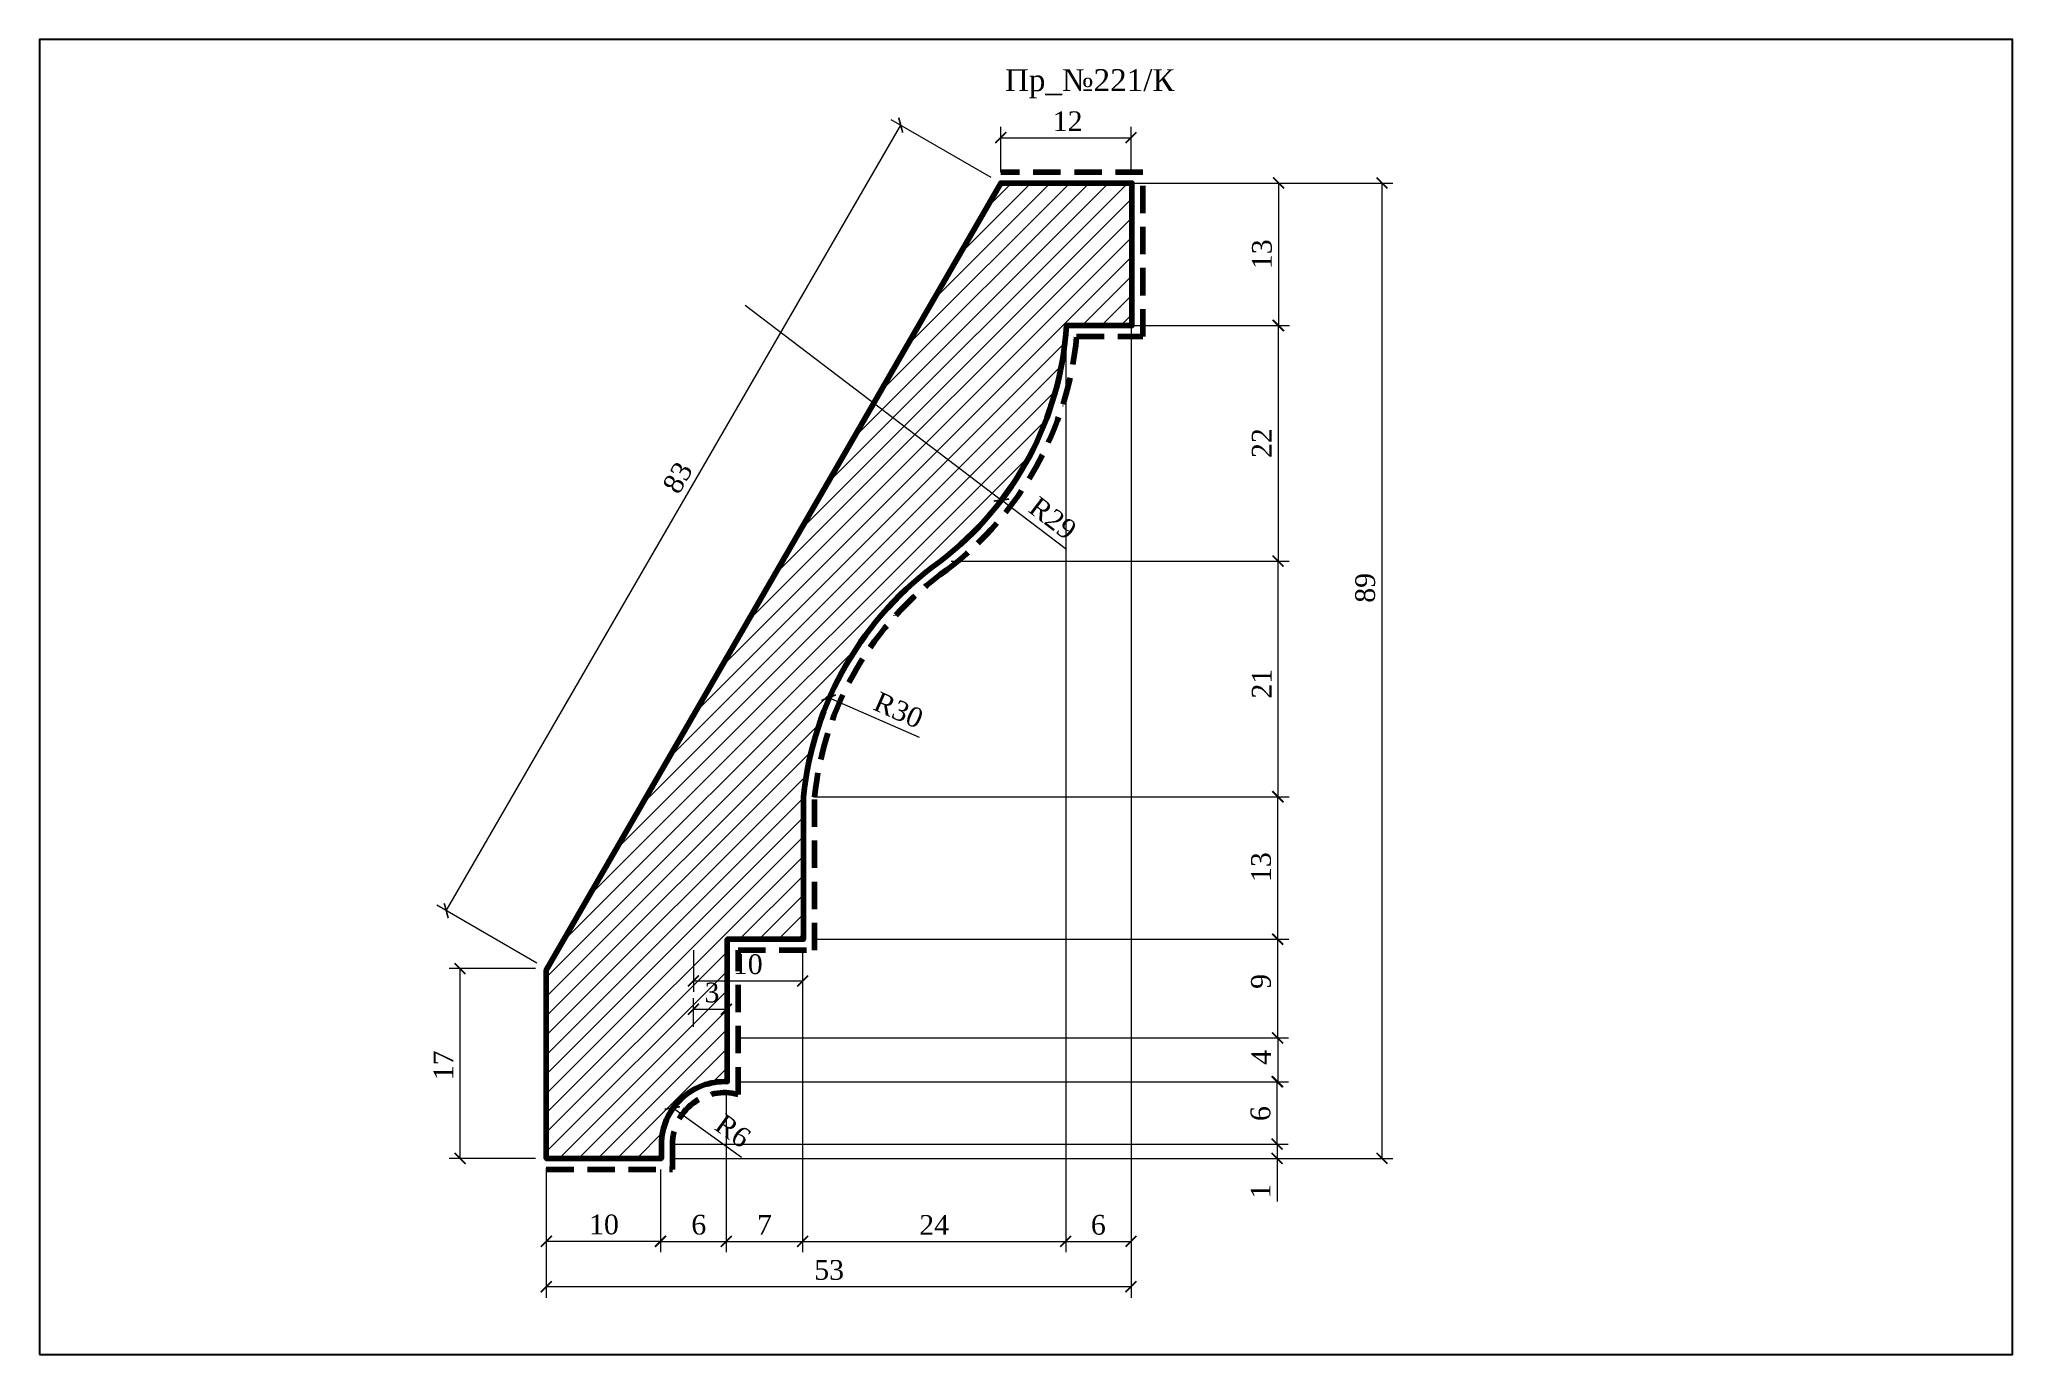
# Model space of a CAD drawing. Header units: millimetres. Extents: x 308783 to 308963, y -102539 to -102419.
import ezdxf

# ---------------------------------------------------------------- set-up
doc = ezdxf.new("R2010")
doc.units = ezdxf.units.MM
doc.header["$MEASUREMENT"] = 0
doc.linetypes.add('HIDDEN', pattern=[0.375, 0.25, -0.125])
doc.layers.add('Outside panel', color=7, linetype='Continuous', lineweight=18, true_color=0x7f5e57)
doc.layers.add('линия 15', color=7, linetype='Continuous', lineweight=15)
doc.layers.add('линия 50', color=1, linetype='Continuous', lineweight=140)
doc.layers.add('размеры в модели', color=7, linetype='Continuous')
doc.styles.add('ELECT', font='times.ttf')
doc.styles.get("Standard").update_dxf_attribs({"font": 'times.ttf'})
doc.dimstyles.new('M_1', dxfattribs={"dimtxt": 1.8, "dimasz": 1, "dimexe": 1, "dimexo": 1, "dimgap": 0.6, "dimtad": 1, "dimdec": 0, "dimdsep": 46, "dimtxsty": 'Standard', "dimblk": 'ARCHTICK', "dimcen": -5, "dimclrd": 7, "dimclre": 7, "dimclrt": 7, "dimadec": 0, "dimazin": 0, "dimtfac": 1, "dimtdec": 0, "dimtmove": 0, "dimatfit": 3, "dimfxl": 1, "dimtolj": 1, "dimtzin": 0, "dimlwd": 5, "dimlwe": 5, "dimarcsym": 0})

# ---------------------------------------------------------------- blocks, each defined once
blk = doc.blocks.new('_ArchTick')
at = {"color": 0, "linetype": 'ByBlock', "const_width": 0.15}
blk.add_lwpolyline([(-0.5, -0.5), (0.5, 0.5)], dxfattribs=at)
blk = doc.blocks.new('*D23')
at = {"layer": 'Defpoints', "color": 0, "ltscale": 1000, "transparency": 16777216}
for p in [(308847.45, -102443.69), (308870.83, -102461.48)]:
    blk.add_point(p, dxfattribs=at)
at = {"layer": 'линия 15', "color": 7, "lineweight": 5, "ltscale": 1000, "transparency": 16777216}
for p in [(308847.45, -102443.69), (308876.77, -102466)]:
    blk.add_line(p, (308870.83, -102461.48), dxfattribs=at)
at = {"layer": 'линия 15', "color": 7, "lineweight": 5, "ltscale": 1000, "transparency": 16777216, "rotation": 142.7316739721362}
blk.add_blockref('_ArchTick', (308870.83, -102461.48), dxfattribs=at)
at = {"layer": 'линия 15', "color": 7, "ltscale": 1000, "transparency": 16777216, "insert": (308875.51, -102463.14), "char_height": 1.8, "attachment_point": 5, "rotation": 322.7317}
blk.add_mtext('\\A1;R29', dxfattribs=at)
blk = doc.blocks.new('*D22')
at = {"layer": 'Defpoints', "color": 0, "ltscale": 1000, "transparency": 16777216}
for p in [(308855.07, -102479.51), (308882.74, -102491.63)]:
    blk.add_point(p, dxfattribs=at)
at = {"layer": 'размеры в модели', "color": 7, "lineweight": 5, "ltscale": 1000, "transparency": 16777216}
blk.add_line((308863.35, -102483.14), (308855.07, -102479.51), dxfattribs=at)
at = {"layer": 'размеры в модели', "color": 7, "lineweight": 5, "ltscale": 1000, "transparency": 16777216, "rotation": 156.3419663510455}
blk.add_blockref('_ArchTick', (308855.07, -102479.51), dxfattribs=at)
at = {"layer": 'размеры в модели', "color": 7, "ltscale": 1000, "transparency": 16777216, "insert": (308861.44, -102480.65), "char_height": 1.8, "attachment_point": 5, "rotation": 336.342}
blk.add_mtext('\\A1;R30', dxfattribs=at)
blk = doc.blocks.new('*D21')
at = {"layer": 'Defpoints', "color": 0, "ltscale": 1000, "transparency": 16777216}
for p in [(308840.81, -102516.95), (308845.48, -102520.3)]:
    blk.add_point(p, dxfattribs=at)
at = {"layer": 'размеры в модели', "color": 7, "lineweight": 5, "ltscale": 1000, "transparency": 16777216}
blk.add_line((308847.13, -102521.48), (308840.81, -102516.95), dxfattribs=at)
at = {"layer": 'размеры в модели', "color": 7, "lineweight": 5, "ltscale": 1000, "transparency": 16777216, "rotation": 144.3569469221461}
blk.add_blockref('_ArchTick', (308840.81, -102516.95), dxfattribs=at)
at = {"layer": 'размеры в модели', "color": 7, "ltscale": 1000, "transparency": 16777216, "insert": (308846.33, -102519.04), "char_height": 1.8, "attachment_point": 5, "rotation": 324.3569}
blk.add_mtext('\\A1;R6', dxfattribs=at)
blk = doc.blocks.new('*D20')
at = {"layer": 'Defpoints', "color": 0, "ltscale": 1000, "transparency": 16777216}
for p in [(308861.64, -102427.27), (308870.77, -102432.55), (308829.31, -102504.23)]:
    blk.add_point(p, dxfattribs=at)
at = {"layer": 'размеры в модели', "color": 7, "lineweight": 5, "ltscale": 1000, "transparency": 16777216}
for p, q in [((308869.9, -102432.05), (308860.77, -102426.77)), ((308820.18, -102498.95), (308861.64, -102427.27)), ((308828.44, -102503.73), (308819.32, -102498.45))]:
    blk.add_line(p, q, dxfattribs=at)
for p, rotation in [((308861.64, -102427.27), 59.95588959447917), ((308820.18, -102498.95), 239.9558895944792)]:
    blk.add_blockref('_ArchTick', p, dxfattribs=dict(at, rotation=rotation))
at = {"layer": 'размеры в модели', "color": 7, "ltscale": 1000, "transparency": 16777216, "insert": (308841.29, -102459.43), "char_height": 1.8, "attachment_point": 5, "rotation": 59.9559}
blk.add_mtext('\\A1;83', dxfattribs=at)
blk = doc.blocks.new('*D19')
at = {"layer": 'Defpoints', "color": 0, "ltscale": 1000, "transparency": 16777216}
for p in [(308821.44, -102504.23), (308829.31, -102504.23), (308829.31, -102521.55)]:
    blk.add_point(p, dxfattribs=at)
at = {"layer": 'размеры в модели', "color": 7, "lineweight": 5, "ltscale": 1000, "transparency": 16777216}
for p, q in [((308828.31, -102504.23), (308820.44, -102504.23)), ((308821.44, -102521.55), (308821.44, -102504.23)), ((308828.31, -102521.55), (308820.44, -102521.55))]:
    blk.add_line(p, q, dxfattribs=at)
for p, rotation in [((308821.44, -102504.23), 90), ((308821.44, -102521.55), 270)]:
    blk.add_blockref('_ArchTick', p, dxfattribs=dict(at, rotation=rotation))
at = {"layer": 'размеры в модели', "color": 7, "ltscale": 1000, "transparency": 16777216, "insert": (308819.92, -102513.06), "char_height": 1.8, "attachment_point": 5, "rotation": 90}
blk.add_mtext('\\A1;17', dxfattribs=at)
blk = doc.blocks.new('*D18')
at = {"layer": 'Defpoints', "color": 0, "ltscale": 1000, "transparency": 16777216}
for p in [(308882.65, -102428.41), (308870.77, -102432.55), (308882.65, -102432.55)]:
    blk.add_point(p, dxfattribs=at)
at = {"layer": 'размеры в модели', "color": 7, "lineweight": 5, "ltscale": 1000, "transparency": 16777216}
for p, q in [((308870.77, -102431.55), (308870.77, -102427.41)), ((308870.77, -102428.41), (308882.65, -102428.41)), ((308882.65, -102431.55), (308882.65, -102427.41))]:
    blk.add_line(p, q, dxfattribs=at)
at = {"layer": 'размеры в модели', "color": 7, "lineweight": 5, "ltscale": 1000, "transparency": 16777216, "rotation": 180}
blk.add_blockref('_ArchTick', (308870.77, -102428.41), dxfattribs=at)
at = {"layer": 'размеры в модели', "color": 7, "lineweight": 5, "ltscale": 1000, "transparency": 16777216}
blk.add_blockref('_ArchTick', (308882.65, -102428.41), dxfattribs=at)
at = {"layer": 'размеры в модели', "color": 7, "ltscale": 1000, "transparency": 16777216, "insert": (308876.87, -102426.91), "char_height": 1.8, "attachment_point": 5}
blk.add_mtext('\\A1;12', dxfattribs=at)
blk = doc.blocks.new('*D14')
at = {"layer": 'Defpoints', "color": 0, "ltscale": 1000, "transparency": 16777216}
for p in [(308845.73, -102514.55), (308839.73, -102521.55), (308845.73, -102529.12)]:
    blk.add_point(p, dxfattribs=at)
at = {"layer": 'размеры в модели', "color": 7, "lineweight": 5, "ltscale": 1000, "transparency": 16777216}
for p, q in [((308845.73, -102515.55), (308845.73, -102530.12)), ((308839.73, -102522.55), (308839.73, -102530.12)), ((308839.73, -102529.12), (308845.73, -102529.12))]:
    blk.add_line(p, q, dxfattribs=at)
at = {"layer": 'размеры в модели', "color": 7, "lineweight": 5, "ltscale": 1000, "transparency": 16777216, "rotation": 180}
blk.add_blockref('_ArchTick', (308839.73, -102529.12), dxfattribs=at)
at = {"layer": 'размеры в модели', "color": 7, "lineweight": 5, "ltscale": 1000, "transparency": 16777216}
blk.add_blockref('_ArchTick', (308845.73, -102529.12), dxfattribs=at)
at = {"layer": 'размеры в модели', "color": 7, "ltscale": 1000, "transparency": 16777216, "insert": (308843.22, -102527.61), "char_height": 1.8, "attachment_point": 5}
blk.add_mtext('\\A1;6', dxfattribs=at)
blk = doc.blocks.new('*D13')
at = {"layer": 'Defpoints', "color": 0, "ltscale": 1000, "transparency": 16777216}
for p in [(308829.31, -102521.55), (308839.73, -102521.55), (308839.73, -102529.11)]:
    blk.add_point(p, dxfattribs=at)
at = {"layer": 'размеры в модели', "color": 7, "lineweight": 5, "ltscale": 1000, "transparency": 16777216}
for p, q in [((308829.31, -102522.55), (308829.31, -102530.11)), ((308839.73, -102522.55), (308839.73, -102530.11)), ((308829.31, -102529.11), (308839.73, -102529.11))]:
    blk.add_line(p, q, dxfattribs=at)
at = {"layer": 'размеры в модели', "color": 7, "lineweight": 5, "ltscale": 1000, "transparency": 16777216, "rotation": 180}
blk.add_blockref('_ArchTick', (308829.31, -102529.11), dxfattribs=at)
at = {"layer": 'размеры в модели', "color": 7, "lineweight": 5, "ltscale": 1000, "transparency": 16777216}
blk.add_blockref('_ArchTick', (308839.73, -102529.11), dxfattribs=at)
at = {"layer": 'размеры в модели', "color": 7, "ltscale": 1000, "transparency": 16777216, "insert": (308834.57, -102527.59), "char_height": 1.8, "attachment_point": 5}
blk.add_mtext('\\A1;10', dxfattribs=at)
blk = doc.blocks.new('*D12')
at = {"layer": 'Defpoints', "color": 0, "ltscale": 1000, "transparency": 16777216}
for p in [(308845.73, -102507.94), (308842.73, -102510.55), (308845.73, -102510.55)]:
    blk.add_point(p, dxfattribs=at)
at = {"layer": 'размеры в модели', "color": 7, "lineweight": 5, "ltscale": 1000, "transparency": 16777216}
for p, q in [((308842.73, -102509.55), (308842.73, -102506.94)), ((308842.73, -102507.94), (308845.73, -102507.94)), ((308845.73, -102509.55), (308845.73, -102506.94))]:
    blk.add_line(p, q, dxfattribs=at)
at = {"layer": 'размеры в модели', "color": 7, "lineweight": 5, "ltscale": 1000, "transparency": 16777216, "rotation": 180}
blk.add_blockref('_ArchTick', (308842.73, -102507.94), dxfattribs=at)
at = {"layer": 'размеры в модели', "color": 7, "lineweight": 5, "ltscale": 1000, "transparency": 16777216}
blk.add_blockref('_ArchTick', (308845.73, -102507.94), dxfattribs=at)
at = {"layer": 'размеры в модели', "color": 7, "ltscale": 1000, "transparency": 16777216, "insert": (308844.42, -102506.42), "char_height": 1.8, "attachment_point": 5}
blk.add_mtext('\\A1;3', dxfattribs=at)
blk = doc.blocks.new('*D11')
at = {"layer": 'Defpoints', "color": 0, "ltscale": 1000, "transparency": 16777216}
for p in [(308842.73, -102501.55), (308852.69, -102501.55), (308852.69, -102505.36)]:
    blk.add_point(p, dxfattribs=at)
at = {"layer": 'размеры в модели', "color": 7, "lineweight": 5, "ltscale": 1000, "transparency": 16777216}
for p, q in [((308842.73, -102502.55), (308842.73, -102506.36)), ((308852.69, -102502.55), (308852.69, -102506.36)), ((308842.73, -102505.36), (308852.69, -102505.36))]:
    blk.add_line(p, q, dxfattribs=at)
at = {"layer": 'размеры в модели', "color": 7, "lineweight": 5, "ltscale": 1000, "transparency": 16777216, "rotation": 180}
blk.add_blockref('_ArchTick', (308842.73, -102505.36), dxfattribs=at)
at = {"layer": 'размеры в модели', "color": 7, "lineweight": 5, "ltscale": 1000, "transparency": 16777216}
blk.add_blockref('_ArchTick', (308852.69, -102505.36), dxfattribs=at)
at = {"layer": 'размеры в модели', "color": 7, "ltscale": 1000, "transparency": 16777216, "insert": (308847.69, -102503.84), "char_height": 1.8, "attachment_point": 5}
blk.add_mtext('\\A1;10', dxfattribs=at)
blk = doc.blocks.new('*D10')
at = {"layer": 'Defpoints', "color": 0, "ltscale": 1000, "transparency": 16777216}
for p in [(308839.73, -102520.25), (308895.97, -102520.25), (308839.68, -102521.55)]:
    blk.add_point(p, dxfattribs=at)
at = {"layer": 'размеры в модели', "color": 7, "lineweight": 5, "ltscale": 1000, "transparency": 16777216}
for p, q in [((308840.73, -102520.25), (308896.97, -102520.25)), ((308895.97, -102520.25), (308895.97, -102521.55)), ((308840.68, -102521.55), (308896.97, -102521.55)), ((308895.97, -102521.55), (308895.97, -102525.49))]:
    blk.add_line(p, q, dxfattribs=at)
for p, rotation in [((308895.97, -102520.25), 90), ((308895.97, -102521.55), 270)]:
    blk.add_blockref('_ArchTick', p, dxfattribs=dict(at, rotation=rotation))
at = {"layer": 'размеры в модели', "color": 7, "ltscale": 1000, "transparency": 16777216, "insert": (308894.47, -102524.54), "char_height": 1.8, "attachment_point": 5, "rotation": 90}
blk.add_mtext('\\A1;1', dxfattribs=at)
blk = doc.blocks.new('*D9')
at = {"layer": 'Defpoints', "color": 0, "ltscale": 1000, "transparency": 16777216}
for p in [(308845.73, -102514.55), (308895.98, -102514.55), (308839.73, -102520.25)]:
    blk.add_point(p, dxfattribs=at)
at = {"layer": 'размеры в модели', "color": 7, "lineweight": 5, "ltscale": 1000, "transparency": 16777216}
for p, q in [((308846.73, -102514.55), (308896.98, -102514.55)), ((308895.98, -102520.25), (308895.98, -102514.55)), ((308840.73, -102520.25), (308896.98, -102520.25))]:
    blk.add_line(p, q, dxfattribs=at)
for p, rotation in [((308895.98, -102514.55), 90), ((308895.98, -102520.25), 270)]:
    blk.add_blockref('_ArchTick', p, dxfattribs=dict(at, rotation=rotation))
at = {"layer": 'размеры в модели', "color": 7, "ltscale": 1000, "transparency": 16777216, "insert": (308894.47, -102517.46), "char_height": 1.8, "attachment_point": 5, "rotation": 90}
blk.add_mtext('\\A1;6', dxfattribs=at)
blk = doc.blocks.new('*D8')
at = {"layer": 'Defpoints', "color": 0, "ltscale": 1000, "transparency": 16777216}
for p in [(308845.73, -102510.55), (308845.73, -102514.55), (308896.03, -102514.55)]:
    blk.add_point(p, dxfattribs=at)
at = {"layer": 'размеры в модели', "color": 7, "lineweight": 5, "ltscale": 1000, "transparency": 16777216}
for p, q in [((308846.73, -102510.55), (308897.03, -102510.55)), ((308896.03, -102510.55), (308896.03, -102514.55)), ((308846.73, -102514.55), (308897.03, -102514.55))]:
    blk.add_line(p, q, dxfattribs=at)
for p, rotation in [((308896.03, -102510.55), 90), ((308896.03, -102514.55), 270)]:
    blk.add_blockref('_ArchTick', p, dxfattribs=dict(at, rotation=rotation))
at = {"layer": 'размеры в модели', "color": 7, "ltscale": 1000, "transparency": 16777216, "insert": (308894.53, -102512.33), "char_height": 1.8, "attachment_point": 5, "rotation": 90}
blk.add_mtext('\\A1;4', dxfattribs=at)
blk = doc.blocks.new('*D7')
at = {"layer": 'Defpoints', "color": 0, "ltscale": 1000, "transparency": 16777216}
for p in [(308852.69, -102501.55), (308896.03, -102501.55), (308845.73, -102510.55)]:
    blk.add_point(p, dxfattribs=at)
at = {"layer": 'размеры в модели', "color": 7, "lineweight": 5, "ltscale": 1000, "transparency": 16777216}
for p, q in [((308853.69, -102501.55), (308897.03, -102501.55)), ((308896.03, -102510.55), (308896.03, -102501.55)), ((308846.73, -102510.55), (308897.03, -102510.55))]:
    blk.add_line(p, q, dxfattribs=at)
for p, rotation in [((308896.03, -102501.55), 90), ((308896.03, -102510.55), 270)]:
    blk.add_blockref('_ArchTick', p, dxfattribs=dict(at, rotation=rotation))
at = {"layer": 'размеры в модели', "color": 7, "ltscale": 1000, "transparency": 16777216, "insert": (308894.51, -102505.4), "char_height": 1.8, "attachment_point": 5, "rotation": 90}
blk.add_mtext('\\A1;9', dxfattribs=at)
blk = doc.blocks.new('*D6')
at = {"layer": 'Defpoints', "color": 0, "ltscale": 1000, "transparency": 16777216}
for p in [(308852.69, -102488.55), (308896.04, -102488.55), (308852.69, -102501.55)]:
    blk.add_point(p, dxfattribs=at)
at = {"layer": 'размеры в модели', "color": 7, "lineweight": 5, "ltscale": 1000, "transparency": 16777216}
for p, q in [((308853.69, -102488.55), (308897.04, -102488.55)), ((308896.04, -102501.55), (308896.04, -102488.55)), ((308853.69, -102501.55), (308897.04, -102501.55))]:
    blk.add_line(p, q, dxfattribs=at)
for p, rotation in [((308896.04, -102488.55), 90), ((308896.04, -102501.55), 270)]:
    blk.add_blockref('_ArchTick', p, dxfattribs=dict(at, rotation=rotation))
at = {"layer": 'размеры в модели', "color": 7, "ltscale": 1000, "transparency": 16777216, "insert": (308894.52, -102494.97), "char_height": 1.8, "attachment_point": 5, "rotation": 90}
blk.add_mtext('\\A1;13', dxfattribs=at)
blk = doc.blocks.new('*D5')
at = {"layer": 'Defpoints', "color": 0, "ltscale": 1000, "transparency": 16777216}
for p in [(308865.23, -102467.05), (308896.07, -102467.05), (308852.69, -102488.55)]:
    blk.add_point(p, dxfattribs=at)
at = {"layer": 'размеры в модели', "color": 7, "lineweight": 5, "ltscale": 1000, "transparency": 16777216}
for p, q in [((308866.23, -102467.05), (308897.07, -102467.05)), ((308896.07, -102488.55), (308896.07, -102467.05)), ((308853.69, -102488.55), (308897.07, -102488.55))]:
    blk.add_line(p, q, dxfattribs=at)
for p, rotation in [((308896.07, -102467.05), 90), ((308896.07, -102488.55), 270)]:
    blk.add_blockref('_ArchTick', p, dxfattribs=dict(at, rotation=rotation))
at = {"layer": 'размеры в модели', "color": 7, "ltscale": 1000, "transparency": 16777216, "insert": (308894.57, -102478.23), "char_height": 1.8, "attachment_point": 5, "rotation": 90}
blk.add_mtext('\\A1;21', dxfattribs=at)
blk = doc.blocks.new('*D4')
at = {"layer": 'Defpoints', "color": 0, "ltscale": 1000, "transparency": 16777216}
for p in [(308876.69, -102445.55), (308865.23, -102467.05), (308896.07, -102467.05)]:
    blk.add_point(p, dxfattribs=at)
at = {"layer": 'размеры в модели', "color": 7, "lineweight": 5, "ltscale": 1000, "transparency": 16777216}
for p, q in [((308877.69, -102445.55), (308897.07, -102445.55)), ((308896.07, -102445.55), (308896.07, -102467.05)), ((308866.23, -102467.05), (308897.07, -102467.05))]:
    blk.add_line(p, q, dxfattribs=at)
for p, rotation in [((308896.07, -102445.55), 90), ((308896.07, -102467.05), 270)]:
    blk.add_blockref('_ArchTick', p, dxfattribs=dict(at, rotation=rotation))
at = {"layer": 'размеры в модели', "color": 7, "ltscale": 1000, "transparency": 16777216, "insert": (308894.57, -102456.28), "char_height": 1.8, "attachment_point": 5, "rotation": 90}
blk.add_mtext('\\A1;22', dxfattribs=at)
blk = doc.blocks.new('*D3')
at = {"layer": 'Defpoints', "color": 0, "ltscale": 1000, "transparency": 16777216}
for p in [(308877.28, -102432.55), (308882.65, -102445.55), (308896.11, -102445.55)]:
    blk.add_point(p, dxfattribs=at)
at = {"layer": 'размеры в модели', "color": 7, "lineweight": 5, "ltscale": 1000, "transparency": 16777216}
for p, q in [((308878.28, -102432.55), (308897.11, -102432.55)), ((308896.11, -102432.55), (308896.11, -102445.55)), ((308883.65, -102445.55), (308897.11, -102445.55))]:
    blk.add_line(p, q, dxfattribs=at)
for p, rotation in [((308896.11, -102432.55), 90), ((308896.11, -102445.55), 270)]:
    blk.add_blockref('_ArchTick', p, dxfattribs=dict(at, rotation=rotation))
at = {"layer": 'размеры в модели', "color": 7, "ltscale": 1000, "transparency": 16777216, "insert": (308894.6, -102439.05), "char_height": 1.8, "attachment_point": 5, "rotation": 90}
blk.add_mtext('\\A1;13', dxfattribs=at)
blk = doc.blocks.new('*D2')
at = {"layer": 'Defpoints', "color": 0, "ltscale": 1000, "transparency": 16777216}
for p in [(308870.77, -102432.55), (308839.65, -102521.55), (308905.54, -102521.55)]:
    blk.add_point(p, dxfattribs=at)
at = {"layer": 'размеры в модели', "color": 7, "lineweight": 5, "ltscale": 1000, "transparency": 16777216}
for p, q in [((308871.77, -102432.55), (308906.54, -102432.55)), ((308905.54, -102432.55), (308905.54, -102521.55)), ((308840.65, -102521.55), (308906.54, -102521.55))]:
    blk.add_line(p, q, dxfattribs=at)
for p, rotation in [((308905.54, -102432.55), 90), ((308905.54, -102521.55), 270)]:
    blk.add_blockref('_ArchTick', p, dxfattribs=dict(at, rotation=rotation))
at = {"layer": 'размеры в модели', "color": 7, "ltscale": 1000, "transparency": 16777216, "insert": (308904.02, -102469.49), "char_height": 1.8, "attachment_point": 5, "rotation": 90}
blk.add_mtext('\\A1;89', dxfattribs=at)
blk = doc.blocks.new('*D1')
at = {"layer": 'Defpoints', "color": 0, "ltscale": 1000, "transparency": 16777216}
for p in [(308882.65, -102432.55), (308829.31, -102521.41), (308829.31, -102533.26)]:
    blk.add_point(p, dxfattribs=at)
at = {"layer": 'размеры в модели', "color": 7, "lineweight": 5, "ltscale": 1000, "transparency": 16777216}
for p, q in [((308882.65, -102433.55), (308882.65, -102534.26)), ((308829.31, -102522.41), (308829.31, -102534.26)), ((308882.65, -102533.26), (308829.31, -102533.26))]:
    blk.add_line(p, q, dxfattribs=at)
at = {"layer": 'размеры в модели', "color": 7, "lineweight": 5, "ltscale": 1000, "transparency": 16777216, "rotation": 180}
blk.add_blockref('_ArchTick', (308829.31, -102533.26), dxfattribs=at)
at = {"layer": 'размеры в модели', "color": 7, "lineweight": 5, "ltscale": 1000, "transparency": 16777216}
blk.add_blockref('_ArchTick', (308882.65, -102533.26), dxfattribs=at)
at = {"layer": 'размеры в модели', "color": 7, "ltscale": 1000, "transparency": 16777216, "insert": (308855.11, -102531.74), "char_height": 1.8, "attachment_point": 5}
blk.add_mtext('\\A1;53', dxfattribs=at)

msp = doc.modelspace()

# ---------------------------------------------------------------- hatches: boundary and pattern name
at = {"layer": 'Outside panel', "ltscale": 1000}
h = msp.add_hatch(dxfattribs=at)
h.set_pattern_fill('ANSI31', color=256, scale=10)
h.set_pattern_definition([(45, (-2109.9198, -5005.2565), (-0.8838834765, 0.8838834765), [])])
h.paths.add_polyline_path([(308876.77, -102445.55), (308882.73, -102445.55), (308882.73, -102432.55), (308870.77, -102432.55), (308829.31, -102504.36), (308829.31, -102521.55), (308839.81, -102521.55), (308839.81, -102520.34, -0.429311), (308845.81, -102514.55), (308845.81, -102501.55), (308852.77, -102501.55), (308852.77, -102488.55, -0.215343), (308865.26, -102467.05, 0.217324)])

# ---------------------------------------------------------------- linework, layer by layer
at = {"color": 6, "ltscale": 1000}
msp.add_lwpolyline([(308783.07, -102539.45), (308963.07, -102539.45), (308963.07, -102419.45), (308783.07, -102419.45)], close=True, dxfattribs=at)
at = {"layer": 'линия 50', "color": 1, "linetype": 'HIDDEN', "ltscale": 10, "true_color": 0xff0909}
msp.add_lwpolyline([(308829.31, -102522.55), (308840.81, -102522.55), (308840.81, -102520.26, -0.491856), (308846.81, -102515.71), (308846.81, -102502.55), (308853.77, -102502.55), (308853.77, -102488.6, -0.215026), (308865.85, -102467.85, 0.209375), (308877.69, -102446.55), (308883.73, -102446.55), (308883.73, -102431.55), (308870.77, -102431.55)], format="xyb", dxfattribs=at)
at = {"layer": 'линия 50', "color": 7}
msp.add_lwpolyline([(308882.73, -102432.55), (308882.73, -102432.55), (308870.77, -102432.55), (308829.31, -102504.36), (308829.31, -102504.36), (308829.31, -102521.55), (308839.81, -102521.55), (308839.81, -102520.25, -0.424695), (308845.81, -102514.55), (308845.81, -102501.55), (308852.77, -102501.55), (308852.77, -102488.55, -0.215343), (308865.26, -102467.05, 0.217324), (308876.77, -102445.55), (308882.73, -102445.55), (308882.73, -102432.55), (308882.73, -102432.55)], format="xyb", dxfattribs=at)

# ---------------------------------------------------------------- texts
at = {"color": 7, "ltscale": 1000, "style": 'ELECT'}
msp.add_text('Пр_№221/К   ', height=2, dxfattribs=at).set_placement((308871.15, -102424.16))

# ---------------------------------------------------------------- dimensions: what is measured, and where the dimension line sits
at = {"layer": 'линия 15', "color": 7, "ltscale": 1000}
dim = msp.add_radius_dim(center=(308847.45, -102443.69), mpoint=(308870.83, -102461.48), dimstyle='M_1', dxfattribs=at)
dim.commit()
dim.dimension.update_dxf_attribs({"geometry": '*D23', "text_midpoint": (308875.51, -102463.14)})
at = {"layer": 'размеры в модели', "color": 5, "ltscale": 1000}
for base, p1, p2, angle, picture, middle, dimtype in [((308861.64, -102427.27), (308829.31, -102504.23), (308870.77, -102432.55), 59.9559, '*D20', (308842.6, -102460.19), 129), ((308829.31, -102533.26), (308882.65, -102432.55), (308829.31, -102521.41), 180, '*D1', (308855.11, -102533.26), 128), ((308905.54, -102521.55), (308870.77, -102432.55), (308839.65, -102521.55), 90, '*D2', (308905.54, -102469.49), 128), ((308896.06500728, -102467.04862349), (308876.69167432, -102445.54862349), (308865.23093923, -102467.04862349), 90, '*D4', (308896.06500728, -102456.27535903), 128), ((308896.06500728, -102467.04862349), (308852.69167432, -102488.54862349), (308865.23093923, -102467.04862349), 90, '*D5', (308896.06500728, -102478.22895796), 128), ((308896.04, -102488.55), (308852.69, -102501.55), (308852.69, -102488.55), 90, '*D6', (308896.04, -102494.97), 128), ((308896.03, -102501.55), (308845.73, -102510.55), (308852.69, -102501.55), 90, '*D7', (308896.03, -102505.4), 128), ((308821.44, -102504.23), (308829.31, -102521.55), (308829.31, -102504.23), 90, '*D19', (308821.44, -102513.06), 128), ((308896.03, -102514.55), (308845.73, -102510.55), (308845.73, -102514.55), 90, '*D8', (308896.03, -102512.33), 128), ((308895.98, -102514.55), (308839.73, -102520.25), (308845.73, -102514.55), 90, '*D9', (308895.98, -102517.46), 128), ((308895.97, -102520.25), (308839.68, -102521.55), (308839.73, -102520.25), 90, '*D10', (308895.97, -102524.54), 128)]:
    dim = msp.add_linear_dim(base=base, p1=p1, p2=p2, angle=angle, dimstyle='M_1', dxfattribs=at)
    dim.commit()
    dim.dimension.update_dxf_attribs({"geometry": picture, "text_midpoint": middle, "dimtype": dimtype})
for base, p1, p2, picture, middle in [((308882.65, -102428.41), (308870.77, -102432.55), (308882.65, -102432.55), '*D18', (308876.87, -102428.41)), ((308852.69, -102505.36), (308842.73, -102501.55), (308852.69, -102501.55), '*D11', (308847.69, -102505.36)), ((308845.73, -102507.94), (308842.73, -102510.55), (308845.73, -102510.55), '*D12', (308844.42, -102507.94)), ((308845.73, -102529.12), (308839.73, -102521.55), (308845.73, -102514.55), '*D14', (308843.22, -102529.12)), ((308839.73, -102529.11), (308829.31, -102521.55), (308839.73, -102521.55), '*D13', (308834.57, -102529.11))]:
    dim = msp.add_linear_dim(base=base, p1=p1, p2=p2, dimstyle='M_1', dxfattribs=at)
    dim.commit()
    dim.dimension.update_dxf_attribs({"geometry": picture, "text_midpoint": middle, "dimtype": 128})
dim = msp.add_linear_dim(base=(308896.11, -102445.55), p1=(308877.28, -102432.55), p2=(308882.65, -102445.55), angle=90, dimstyle='M_1', dxfattribs=at)
dim.commit()
dim.dimension.update_dxf_attribs({"geometry": '*D3', "text_midpoint": (308894.6, -102439.05)})
for base, p1, p2 in [((308876.69, -102529.12), (308852.69, -102501.51), (308876.69, -102445.55)), ((308882.65, -102529.12), (308876.69, -102445.55), (308882.65, -102445.63)), ((308852.69, -102529.12), (308845.73, -102514.55), (308852.69, -102501.51))]:
    msp.add_linear_dim(base=base, p1=p1, p2=p2, dimstyle='M_1', dxfattribs=at).render()
for center, mpoint, picture, middle in [((308882.74, -102491.63), (308855.07, -102479.51), '*D22', (308860.84, -102482.04)), ((308845.48, -102520.3), (308840.81, -102516.95), '*D21', (308845.45, -102520.27))]:
    dim = msp.add_radius_dim(center=center, mpoint=mpoint, dimstyle='M_1', dxfattribs=at)
    dim.commit()
    dim.dimension.update_dxf_attribs({"geometry": picture, "text_midpoint": middle, "dimtype": 132})

doc.saveas('drawing.dxf')
